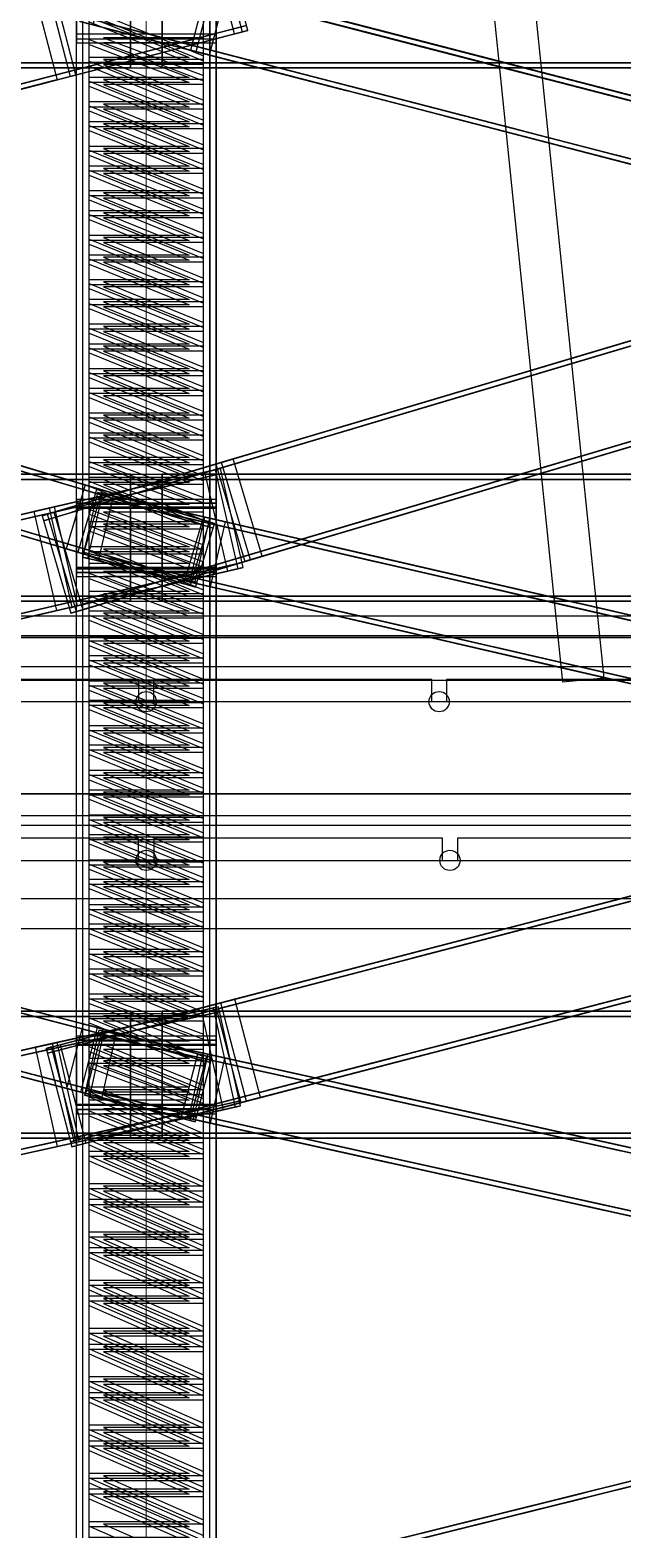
# Model space of a CAD drawing. Header units: millimetres. Extents: x -52000 to 48850, y -48850 to 51750.
# Drawn here: x -366 to 1499, y -16106 to -11384 of the extents above; entities that cross this region are included whole.
import ezdxf

# ---------------------------------------------------------------- set-up
doc = ezdxf.new("R2010")
doc.units = ezdxf.units.MM
for name, color, linetype, lineweight in [('D-BMK-AXIS', 7, 'Continuous', 13), ('D-STR-DECK', 7, 'Continuous', 25), ('D-STR-STRC', 7, 'Continuous', 25)]:
    doc.layers.add(name, color=color, linetype=linetype, lineweight=lineweight)

msp = doc.modelspace()

# ---------------------------------------------------------------- linework, layer by layer
at = {"layer": 'D-BMK-AXIS'}
msp.add_line((0, -48000), (0, 48000), dxfattribs=at)
at = {"layer": 'D-STR-DECK'}
for points in [[(-11480, -14000), (11480, -14000), (14000, -11480), (14000, 11480), (11480, 14000), (-11480, 14000), (-14000, 11480), (-14000, -11480)], [(-10904, -13297.5), (10904, -13297.5), (13297.5, -10904), (-13297.5, -10904)], [(-11307.8, -13790), (11307.8, -13790), (13790, -11307.8), (-13790, -11307.8)], [(-11014.6, -13432.5), (11014.6, -13432.5), (9278.9, -11315.7), (-9278.9, -11315.7)], [(200, -11315.7), (200, -13432.5), (-200, -13432.5), (-200, -11315.7)], [(1224.5, -11309), (1441.5, -13425.9), (1312.2, -13439.1), (1095.2, -11322.3)], [(-11014.6, -13432.5), (11014.6, -13432.5), (10849.4, -13231), (-10849.4, -13231)], [(-11070, -13500), (11070, -13500), (10904, -13297.5), (-10904, -13297.5)], [(-11070, -13500), (11070, -13500), (10904, -13297.5), (-10904, -13297.5)], [(-11014.6, -13432.5), (11014.6, -13432.5), (11014.6, -13292.5), (-11014.6, -13292.5)], [(-11070, -13500), (11070, -13500), (11070, -13390), (-11070, -13390)], [(-11070, -13500), (11070, -13500), (11070, -13390), (-11070, -13390)], [(-899.4, -13500), (-23.1, -13500), (-23.1, -13430), (-899.4, -13430)], [(23.1, -13500), (899.4, -13500), (899.4, -13430), (23.1, -13430)], [(945.6, -13500), (1821.9, -13500), (1821.9, -13430), (945.6, -13430)], [(-11480, -14000), (11480, -14000), (11307.8, -13790), (-11307.8, -13790)], [(-11480, -14000), (11480, -14000), (11480, -13860), (-11480, -13860)], [(-11480, -14000), (11480, -14000), (11480, -13890), (-11480, -13890)], [(-11480, -14000), (11480, -14000), (11480, -13890), (-11480, -13890)], [(-932.7, -14000), (-23.9, -14000), (-23.9, -13930), (-932.7, -13930)], [(23.9, -14000), (932.8, -14000), (932.8, -13930), (23.9, -13930)], [(980.6, -14000), (1889.4, -14000), (1889.4, -13930), (980.6, -13930)], [(-11617.8, -14120), (11617.8, -14120), (11617.8, -14216), (-11617.8, -14216)]]:
    msp.add_lwpolyline(points, close=True, dxfattribs=at)
for centre in [(0, -13500), (922.5, -13500), (0, -14000), (956.7, -14000)]:
    msp.add_circle(centre, 32, dxfattribs=at)
at = {"layer": 'D-STR-STRC'}
for points in [[(-361.3, -11231.7), (-281.1, -11541.5), (277.7, -11396.8), (197.5, -11087)], [(-328.3, -12914.6), (237.1, -12746.5), (5888.8, -11066), (5323.4, -11234.1)], [(-323.7, -12930), (241.6, -12761.8), (5893.4, -11081.3), (5328, -11249.5)], [(-319.5, -11220.9), (-239.3, -11530.6), (319.5, -11386), (239.3, -11076.2)], [(221.8, -11080.7), (302, -11390.5), (319.5, -11386), (239.3, -11076.2)], [(-50, -11103.4), (-50, -11503.4), (-50, -11503.4), (-50, -11103.4)], [(50, -11103.4), (50, -11503.4), (50, -11503.4), (50, -11103.4)], [(210.9, -12953.8), (-160.1, -12843.5), (-5811.9, -11163), (-5440.8, -11273.3)], [(215.4, -12938.4), (-155.6, -12828.1), (-5807.3, -11147.6), (-5436.3, -11257.9)], [(157, -11452.5), (209.7, -11249.2), (-157, -11154.3), (-209.7, -11357.6)], [(198.9, -11463.4), (251.5, -11260.1), (-115.2, -11165.1), (-167.8, -11368.4)], [(6697.6, -12945.2), (6330.9, -12850.3), (-161, -11169.8), (205.7, -11264.7)], [(6701.6, -12929.7), (6334.9, -12834.8), (-157, -11154.3), (209.7, -11249.2)], [(-319.5, -11220.9), (-239.3, -11530.6), (-221.8, -11526.1), (-302, -11216.3)], [(-200, -11412.6), (-200, -11194.2), (-220, -11194.2), (-220, -11412.6)], [(220, -12874.7), (-220, -12874.7), (-220, -11194.2), (220, -11194.2)], [(220, -11412.6), (220, -11194.2), (-220, -11194.2), (-220, -11412.6)], [(220, -11424.6), (220, -11206.1), (-220, -11206.1), (-220, -11424.6)], [(220, -12890.6), (-220, -12890.6), (-220, -11210.1), (220, -11210.1)], [(681.4, -11387.9), (212.6, -11266.5), (-45, -11199.8)], [(220, -11412.6), (220, -11194.2), (200, -11194.2), (200, -11412.6)], [(157, -11452.5), (209.7, -11249.2), (192.2, -11244.7), (139.6, -11448)], [(1201.9, -11522.6), (944.4, -11456), (445.2, -11326.7)], [(1205.9, -11507.1), (948.4, -11440.5), (449.2, -11311.2)], [(1222.4, -11527.9), (723.2, -11398.7), (465.7, -11332)], [(1226.4, -11512.4), (727.2, -11383.2), (469.7, -11316.5)], [(-6735.3, -13195.7), (-6176.5, -13051), (315.5, -11370.5), (-243.3, -11515.2)], [(155.6, -13139.7), (-215.4, -13029.4), (-5867.1, -11348.9), (-5496.1, -11459.2)], [(160.1, -13124.4), (-210.9, -13014.1), (-5862.6, -11333.6), (-5491.6, -11443.9)], [(-241.6, -13206), (323.7, -13037.9), (5975.4, -11357.4), (5410.1, -11525.5)], [(-237.1, -13221.3), (328.3, -13053.2), (5980, -11372.7), (5414.6, -11540.8)], [(6649, -13133), (6282.3, -13038.1), (-209.7, -11357.6), (157, -11452.5)], [(6653, -13117.5), (6286.3, -13022.6), (-205.7, -11342.1), (161, -11437.1)], [(135, -11471), (-180, -11471), (-180, -11342.9)], [(135, -11486.9), (-180, -11486.9), (-180, -11358.8)], [(180, -11465.7), (180, -11337.5), (-135, -11337.5)], [(180, -11481.5), (180, -11353.4), (-135, -11353.4)], [(616.3, -11554.9), (358.8, -11488.2), (-110.1, -11366.9)], [(636.8, -11560.2), (167.9, -11438.8), (-89.6, -11372.2)], [(-6731.3, -13211.1), (-6172.5, -13066.5), (319.5, -11386), (-239.3, -11530.6)], [(-719.1, -11638.3), (-250.2, -11516.9), (199.4, -11400.5)], [(-715, -11653.8), (-246.2, -11532.4), (203.5, -11416)], [(-698.6, -11633), (-248.9, -11516.6), (219.9, -11395.2)], [(-694.6, -11648.5), (-244.9, -11532.1), (223.9, -11410.7)], [(220, -13077.3), (-220, -13077.3), (-220, -11396.8), (220, -11396.8)], [(220, -13093.1), (-220, -13093.1), (-220, -11412.6), (220, -11412.6)], [(135, -11533.5), (-180, -11533.5), (-180, -11414)], [(180, -11528.2), (180, -11408.7), (-135, -11408.7)], [(180, -11544), (180, -11424.6), (-135, -11424.6)], [(612.3, -11570.4), (354.8, -11503.7), (-114.1, -11382.4)], [(632.8, -11575.7), (163.9, -11454.3), (-93.6, -11387.7)], [(135, -11549.4), (-180, -11549.4), (-180, -11429.9)], [(1742.9, -11662.7), (1485.4, -11596), (986.2, -11466.8)], [(1746.9, -11647.2), (1489.4, -11580.5), (990.2, -11451.3)], [(1763.4, -11668), (1264.2, -11538.8), (1006.7, -11472.1)], [(1767.4, -11652.5), (1268.2, -11523.3), (1010.7, -11456.6)], [(-11303.4, -11487.4), (-11303.4, -11487.4), (11303.4, -11487.4), (11303.4, -11487.4)], [(-1856.4, -11487.4), (-1856.4, -11487.4), (-50, -11487.4), (-50, -11487.4)], [(-1856.4, -11503.4), (-1856.4, -11503.4), (-50, -11503.4), (-50, -11503.4)], [(135, -11611.1), (-180, -11611.1), (-180, -11482.9)], [(135, -11626.9), (-180, -11626.9), (-180, -11498.8)], [(180, -11605.7), (180, -11477.6), (-135, -11477.6)], [(180, -11621.6), (180, -11493.5), (-135, -11493.5)], [(50, -11487.4), (50, -11487.4), (1856.4, -11487.4), (1856.4, -11487.4)], [(50, -11503.4), (50, -11503.4), (1856.4, -11503.4), (1856.4, -11503.4)], [(1153.3, -11710.4), (895.8, -11643.8), (396.6, -11514.5)], [(1157.3, -11694.9), (899.8, -11628.3), (400.6, -11499.1)], [(1173.8, -11715.7), (674.6, -11586.5), (417, -11519.8)], [(1177.8, -11700.2), (678.6, -11571), (421.1, -11504.4)], [(-1260.1, -11778.4), (-760.9, -11649.1), (-311.2, -11532.7)], [(-1256, -11793.8), (-756.9, -11664.6), (-307.2, -11548.2)], [(-1239.6, -11773.1), (-789.9, -11656.7), (-290.8, -11527.4)], [(-1235.6, -11788.5), (-785.9, -11672.1), (-286.8, -11542.9)], [(135, -11673.6), (-180, -11673.6), (-180, -11545.4)], [(135, -11689.5), (-180, -11689.5), (-180, -11561.3)], [(180, -11668.2), (180, -11540.1), (-135, -11540.1)], [(180, -11684.1), (180, -11556), (-135, -11556)], [(135, -11751.1), (-180, -11751.1), (-180, -11623)], [(135, -11767), (-180, -11767), (-180, -11638.9)], [(180, -11745.7), (180, -11617.6), (-135, -11617.6)], [(180, -11761.6), (180, -11633.5), (-135, -11633.5)], [(1694.3, -11850.5), (1436.8, -11783.8), (937.6, -11654.6)], [(1698.3, -11835), (1440.8, -11768.3), (941.6, -11639.1)], [(1714.8, -11855.8), (1215.6, -11726.6), (958, -11659.9)], [(1718.8, -11840.3), (1219.6, -11711.1), (962.1, -11644.4)], [(135, -11813.6), (-180, -11813.6), (-180, -11685.5)], [(135, -11829.5), (-180, -11829.5), (-180, -11701.4)], [(180, -11808.2), (180, -11680.1), (-135, -11680.1)], [(180, -11824.1), (180, -11696), (-135, -11696)], [(135, -11891.1), (-180, -11891.1), (-180, -11763)], [(135, -11907), (-180, -11907), (-180, -11778.9)], [(180, -11885.8), (180, -11757.7), (-135, -11757.7)], [(180, -11901.7), (180, -11773.5), (-135, -11773.5)], [(2235.3, -11990.5), (1977.7, -11923.8), (1478.6, -11794.6)], [(2239.3, -11975), (1981.8, -11908.4), (1482.6, -11779.1)], [(135, -11953.6), (-180, -11953.6), (-180, -11825.5)], [(135, -11969.5), (-180, -11969.5), (-180, -11841.4)], [(180, -11948.3), (180, -11820.2), (-135, -11820.2)], [(180, -11964.2), (180, -11836), (-135, -11836)], [(180, -12025.8), (180, -11897.7), (-135, -11897.7)], [(135, -12031.2), (-180, -12031.2), (-180, -11903.1)], [(135, -12047.1), (-180, -12047.1), (-180, -11918.9)], [(180, -12041.7), (180, -11913.6), (-135, -11913.6)], [(135, -12093.7), (-180, -12093.7), (-180, -11965.6)], [(135, -12109.6), (-180, -12109.6), (-180, -11981.5)], [(180, -12088.3), (180, -11960.2), (-135, -11960.2)], [(180, -12104.2), (180, -11976.1), (-135, -11976.1)], [(180, -12165.9), (180, -12037.7), (-135, -12037.7)], [(135, -12171.2), (-180, -12171.2), (-180, -12043.1)], [(135, -12187.1), (-180, -12187.1), (-180, -12059)], [(180, -12181.7), (180, -12053.6), (-135, -12053.6)], [(135, -12233.7), (-180, -12233.7), (-180, -12105.6)], [(135, -12249.6), (-180, -12249.6), (-180, -12121.5)], [(180, -12228.4), (180, -12100.2), (-135, -12100.2)], [(180, -12244.3), (180, -12116.1), (-135, -12116.1)], [(180, -12305.9), (180, -12177.8), (-135, -12177.8)], [(135, -12311.3), (-180, -12311.3), (-180, -12183.1)], [(135, -12327.2), (-180, -12327.2), (-180, -12199)], [(180, -12321.8), (180, -12193.7), (-135, -12193.7)], [(1147, -12476), (1580.7, -12347), (2035.7, -12211.7)], [(1151.5, -12491.3), (1585.3, -12362.3), (2040.2, -12227)], [(1170, -12469.1), (1624.9, -12333.8), (2058.7, -12204.9)], [(1174.5, -12484.5), (1629.5, -12349.2), (2063.2, -12220.2)], [(135, -12373.8), (-180, -12373.8), (-180, -12245.6)], [(135, -12389.7), (-180, -12389.7), (-180, -12261.5)], [(180, -12368.4), (180, -12240.3), (-135, -12240.3)], [(180, -12384.3), (180, -12256.2), (-135, -12256.2)], [(135, -12451.3), (-180, -12451.3), (-180, -12323.2)], [(180, -12445.9), (180, -12317.8), (-135, -12317.8)], [(135, -12467.2), (-180, -12467.2), (-180, -12339.1)], [(180, -12461.8), (180, -12333.7), (-135, -12333.7)], [(676, -12616), (1109.8, -12487), (1564.7, -12351.8)], [(680.5, -12631.3), (1114.3, -12502.4), (1569.2, -12367.1)], [(699, -12609.2), (1153.9, -12473.9), (1587.7, -12344.9)], [(703.5, -12624.5), (1158.5, -12489.2), (1592.3, -12360.2)], [(135, -12513.8), (-180, -12513.8), (-180, -12385.7)], [(135, -12529.7), (-180, -12529.7), (-180, -12401.6)], [(180, -12508.4), (180, -12380.3), (-135, -12380.3)], [(180, -12524.3), (180, -12396.2), (-135, -12396.2)], [(135, -12591.3), (-180, -12591.3), (-180, -12463.2)], [(180, -12586), (180, -12457.9), (-135, -12457.9)], [(135, -12607.2), (-180, -12607.2), (-180, -12479.1)], [(180, -12601.9), (180, -12473.7), (-135, -12473.7)], [(205, -12756), (638.8, -12627.1), (1093.7, -12491.8)], [(209.6, -12771.4), (643.3, -12642.4), (1098.3, -12507.1)], [(228, -12749.2), (683, -12613.9), (1116.7, -12485)], [(232.6, -12764.5), (687.5, -12629.3), (1121.3, -12500.3)], [(1233.6, -12767.4), (1667.4, -12638.4), (2122.3, -12503.1)], [(1256.6, -12760.5), (1711.5, -12625.2), (2145.3, -12496.3)], [(1261.2, -12775.8), (1716.1, -12640.6), (2149.9, -12511.6)], [(135, -12653.9), (-180, -12653.9), (-180, -12525.7)], [(135, -12669.7), (-180, -12669.7), (-180, -12541.6)], [(180, -12648.5), (180, -12520.4), (-135, -12520.4)], [(180, -12664.4), (180, -12536.3), (-135, -12536.3)], [(1238.2, -12782.7), (1671.9, -12653.7), (2126.9, -12518.4)], [(-345.4, -12788.4), (-606, -12710.9), (-1039.8, -12581.9)], [(-340.9, -12773), (-601.5, -12695.5), (-1035.2, -12566.6)], [(-322.4, -12795.2), (-756.2, -12666.2), (-1016.8, -12588.7)], [(-317.8, -12779.9), (-751.6, -12650.9), (-1012.2, -12573.4)], [(135, -12731.4), (-180, -12731.4), (-180, -12603.3)], [(180, -12726), (180, -12597.9), (-135, -12597.9)], [(-239, -12888.1), (167.8, -12767.1), (622.7, -12631.8)], [(-234.4, -12903.4), (172.4, -12782.4), (627.3, -12647.2)], [(-216, -12881.2), (238.9, -12746), (645.7, -12625)], [(-211.4, -12896.6), (243.5, -12761.3), (650.3, -12640.3)], [(135, -12747.3), (-180, -12747.3), (-180, -12619.2)], [(180, -12741.9), (180, -12613.8), (-135, -12613.8)], [(762.6, -12907.4), (1196.4, -12778.4), (1651.3, -12643.1)], [(785.6, -12900.6), (1240.6, -12765.3), (1674.3, -12636.3)], [(790.2, -12915.9), (1245.1, -12780.6), (1678.9, -12651.6)], [(135, -12793.9), (-180, -12793.9), (-180, -12665.8)], [(135, -12809.8), (-180, -12809.8), (-180, -12681.7)], [(180, -12788.5), (180, -12660.4), (-135, -12660.4)], [(180, -12804.4), (180, -12676.3), (-135, -12676.3)], [(767.2, -12922.7), (1201, -12793.8), (1655.9, -12658.5)], [(98.6, -12920.4), (-162, -12842.9), (-568.8, -12721.9)], [(103.1, -12905.1), (-157.5, -12827.6), (-564.3, -12706.6)], [(121.6, -12927.2), (-285.2, -12806.3), (-545.8, -12728.8)], [(126.2, -12911.9), (-280.6, -12790.9), (-541.2, -12713.4)], [(-328.3, -12914.6), (-237.1, -13221.3), (328.3, -13053.2), (237.1, -12746.5)], [(-291.1, -12903.6), (-199.9, -13210.3), (365.5, -13042.2), (274.3, -12735.4)], [(135, -12862.8), (-180, -12862.8), (-180, -12743.3)], [(180, -12857.4), (180, -12737.9), (-135, -12737.9)], [(219.4, -12751.8), (310.6, -13058.5), (328.3, -13053.2), (237.1, -12746.5)], [(-7643.4, -14581.6), (-7103.8, -14457.2), (233.9, -12765.8), (-305.8, -12890.2)], [(-7639.8, -14597.2), (-7100.2, -14472.8), (237.5, -12781.4), (-302.2, -12905.8)], [(-2136.5, -12783.9), (-2136.5, -12783.9), (-50, -12783.9), (-50, -12783.9)], [(-848.1, -13015.2), (-320.9, -12893.7), (113.4, -12793.6)], [(-832.1, -13011.5), (-397.9, -12911.4), (129.3, -12789.9)], [(-354.6, -12901.5), (-282.7, -13213.3), (256.9, -13088.9), (185, -12777.1)], [(-315.5, -14592.2), (234.8, -14448.8), (6726.8, -12757.4), (6176.4, -12900.8)], [(-311.5, -14607.7), (238.9, -14464.3), (6730.8, -12772.9), (6180.5, -12916.3)], [(-305.8, -12890.2), (-233.9, -13202), (305.8, -13077.6), (233.9, -12765.8)], [(135, -12878.7), (-180, -12878.7), (-180, -12759.2)], [(180, -12873.3), (180, -12753.8), (-135, -12753.8)], [(-50, -12783.9), (-50, -13183.9), (-50, -13183.9), (-50, -12783.9)], [(50, -12783.9), (50, -12783.9), (2136.5, -12783.9), (2136.5, -12783.9)], [(50, -12783.9), (50, -13183.9), (50, -13183.9), (50, -12783.9)], [(217, -12769.7), (288.9, -13081.5), (305.8, -13077.6), (233.9, -12765.8)], [(291.6, -13047.4), (725.4, -12918.5), (1180.4, -12783.2)], [(314.7, -13040.6), (769.6, -12905.3), (1203.4, -12776.3)], [(319.2, -13055.9), (774.2, -12920.7), (1207.9, -12791.7)], [(-12983.9, -12799.9), (-12983.9, -12799.9), (12983.9, -12799.9), (12983.9, -12799.9)], [(207.1, -14620.8), (-154.1, -14526.7), (-6646.1, -12835.3), (-6284.9, -12929.4)], [(-2136.5, -12799.9), (-2136.5, -12799.9), (-50, -12799.9), (-50, -12799.9)], [(-844.5, -13030.8), (-317.3, -12909.3), (117, -12809.2)], [(-828.5, -13027.1), (-394.3, -12927), (132.9, -12805.5)], [(118.4, -13128.7), (178.2, -12927.4), (-192.8, -12817.1), (-252.6, -13018.3)], [(-197.8, -13034.7), (-137.9, -12833.4), (-155.6, -12828.1), (-215.4, -13029.4)], [(155.6, -13139.7), (215.4, -12938.4), (-155.6, -12828.1), (-215.4, -13029.4)], [(-183.8, -13049.3), (-136.6, -12844.7), (-153.5, -12840.8), (-200.7, -13045.4)], [(153.5, -13127.1), (200.7, -12922.4), (-153.5, -12840.8), (-200.7, -13045.4)], [(135, -12933.9), (-180, -12933.9), (-180, -12805.8)], [(135, -12949.8), (-180, -12949.8), (-180, -12821.7)], [(7538.3, -14613.8), (7184.2, -14532.2), (-153.5, -12840.8), (200.7, -12922.4)], [(180, -12928.6), (180, -12800.4), (-135, -12800.4)], [(180, -12944.5), (180, -12816.3), (-135, -12816.3)], [(50, -12799.9), (50, -12799.9), (2136.5, -12799.9), (2136.5, -12799.9)], [(296.2, -13062.8), (730, -12933.8), (1184.9, -12798.5)], [(203, -14636.3), (-158.1, -14542.2), (-6650.1, -12850.7), (-6288.9, -12944.9)], [(-305.8, -12890.2), (-233.9, -13202), (-217, -13198.1), (-288.9, -12886.3)], [(220, -13081.2), (220, -12862.8), (-220, -12862.8), (-220, -13081.2)], [(-200, -13093.1), (-200, -12874.7), (-220, -12874.7), (-220, -13093.1)], [(220, -13093.1), (220, -12874.7), (-220, -12874.7), (-220, -13093.1)], [(-200, -13093), (-200, -12874.8), (-220, -12874.8), (-220, -13093)], [(220, -14566.3), (-220, -14566.3), (-220, -12874.8), (220, -12874.8)], [(220, -13093), (220, -12874.8), (-220, -12874.8), (-220, -13093)], [(220, -13105.9), (220, -12887.7), (-220, -12887.7), (-220, -13105.9)], [(220, -14582.1), (-220, -14582.1), (-220, -12890.7), (220, -12890.7)], [(7534.7, -14629.4), (7180.6, -14547.8), (-157.1, -12856.4), (197.1, -12938)], [(202.3, -13138.3), (249.5, -12933.7), (-104.6, -12852), (-151.8, -13056.7)], [(180, -13006.4), (180, -12887.7), (-135, -12887.7)], [(723.4, -13059.4), (474.7, -13002), (-52.5, -12880.5)], [(727, -13043.8), (478.3, -12986.4), (-48.9, -12864.9)], [(739.4, -13063), (212.2, -12941.5), (-36.6, -12884.2)], [(743, -13047.4), (215.8, -12925.9), (-33, -12868.6)], [(220, -13093.1), (220, -12874.7), (200, -12874.7), (200, -13093.1)], [(220, -13093), (220, -12874.8), (200, -12874.8), (200, -13093)], [(43.3, -13106.3), (-217.3, -13028.9), (-624.1, -12907.9)], [(47.9, -13091), (-212.7, -13013.5), (-619.5, -12892.6)], [(66.3, -13113.2), (-340.5, -12992.2), (-601.1, -12914.7)], [(70.9, -13097.8), (-335.9, -12976.9), (-596.5, -12899.4)], [(-328.3, -12914.6), (-237.1, -13221.3), (-219.4, -13216.1), (-310.6, -12909.4)], [(135, -13012.2), (-180, -13012.2), (-180, -12893.6)], [(135, -13028.1), (-180, -13028.1), (-180, -12909.4)], [(-152.4, -13179.5), (254.4, -13058.5), (709.4, -12923.2)], [(180, -13022.3), (180, -12903.6), (-135, -12903.6)], [(-129.3, -13172.6), (325.6, -13037.3), (732.4, -12916.4)], [(-124.8, -13188), (330.2, -13052.7), (736.9, -12931.7)], [(153.5, -13127.1), (200.7, -12922.4), (183.8, -12918.5), (136.6, -13123.2)], [(155.6, -13139.7), (215.4, -12938.4), (197.8, -12933.2), (137.9, -13134.5)], [(135, -13065.3), (-180, -13065.3), (-180, -12945.9)], [(135, -13081.2), (-180, -13081.2), (-180, -12961.7)], [(-147.8, -13194.8), (259, -13073.8), (713.9, -12938.6)], [(180, -13060), (180, -12940.5), (-135, -12940.5)], [(180, -13075.9), (180, -12956.4), (-135, -12956.4)], [(158.1, -14808.5), (-203, -14714.4), (-6695, -13023), (-6333.8, -13117.1)], [(7494.8, -14802.9), (7140.6, -14721.3), (-197.1, -13029.8), (157.1, -13111.5)], [(135, -13153.2), (-180, -13153.2), (-180, -13025.2)], [(180, -13147.4), (180, -13019.3), (-135, -13019.3)], [(1334.9, -13200.3), (1086.2, -13143), (523.5, -13013.3)], [(1338.5, -13184.7), (1089.8, -13127.4), (527.1, -12997.7)], [(1350.9, -13204), (788.2, -13074.3), (539.5, -13017)], [(1354.5, -13188.4), (791.8, -13058.7), (543.1, -13001.4)], [(-7575.2, -14877.9), (-7035.5, -14753.5), (302.2, -13062), (-237.5, -13186.4)], [(-7571.6, -14893.5), (-7031.9, -14769.1), (305.8, -13077.6), (-233.9, -13202)], [(154.1, -14824), (-207.1, -14729.9), (-6699, -13038.5), (-6337.8, -13132.6)], [(-238.9, -14886.4), (311.5, -14743), (6803.4, -13051.6), (6253.1, -13195)], [(-234.8, -14901.9), (315.5, -14758.5), (6807.5, -13067.1), (6257.1, -13210.5)], [(220, -14768.6), (-220, -14768.6), (-220, -13077.1), (220, -13077.1)], [(7491.2, -14818.5), (7137, -14736.8), (-200.7, -13045.4), (153.5, -13127.1)], [(135, -13169.1), (-180, -13169.1), (-180, -13041)], [(180, -13163.3), (180, -13035.2), (-135, -13035.2)], [(679.9, -13248.4), (431.1, -13191.1), (-96.1, -13069.5)], [(683.5, -13232.8), (434.7, -13175.5), (-92.5, -13053.9)], [(695.8, -13252.1), (168.6, -13130.5), (-80.1, -13073.2)], [(699.4, -13236.5), (172.2, -13115), (-76.6, -13057.6)], [(-779.8, -13311.5), (-252.6, -13189.9), (181.7, -13089.8)], [(-776.2, -13327), (-249, -13205.5), (185.3, -13105.4)], [(-763.8, -13307.8), (-329.6, -13207.7), (197.6, -13086.1)], [(-760.3, -13323.4), (-326, -13223.3), (201.2, -13101.7)], [(220, -14784.4), (-220, -14784.4), (-220, -13093), (220, -13093)], [(135, -13214.5), (-180, -13214.5), (-180, -13095.8)], [(135, -13230.4), (-180, -13230.4), (-180, -13111.7)], [(180, -13208.7), (180, -13090), (-135, -13090)], [(180, -13224.6), (180, -13105.9), (-135, -13105.9)], [(-12983.9, -13167.9), (-12983.9, -13167.9), (12983.9, -13167.9), (12983.9, -13167.9)], [(-2136.5, -13167.9), (-2136.5, -13167.9), (-50, -13167.9), (-50, -13167.9)], [(135, -13294.2), (-180, -13294.2), (-180, -13166.1)], [(180, -13288.3), (180, -13160.3), (-135, -13160.3)], [(50, -13167.9), (50, -13167.9), (2136.5, -13167.9), (2136.5, -13167.9)], [(1946.4, -13341.3), (1697.6, -13283.9), (1135, -13154.2)], [(1950, -13325.7), (1701.2, -13268.3), (1138.6, -13138.6)], [(1962.3, -13344.9), (1399.7, -13215.2), (1151, -13157.9)], [(1965.9, -13329.3), (1403.3, -13199.7), (1154.6, -13142.3)], [(-2136.5, -13183.9), (-2136.5, -13183.9), (-50, -13183.9), (-50, -13183.9)], [(135, -13310), (-180, -13310), (-180, -13182)], [(180, -13304.2), (180, -13176.2), (-135, -13176.2)], [(50, -13183.9), (50, -13183.9), (2136.5, -13183.9), (2136.5, -13183.9)], [(1291.3, -13389.3), (1042.6, -13332), (480, -13202.3)], [(1294.9, -13373.8), (1046.2, -13316.4), (483.5, -13186.7)], [(1307.3, -13393), (744.7, -13263.3), (495.9, -13206)], [(1310.9, -13377.4), (748.3, -13247.7), (499.5, -13190.4)], [(135, -13355.5), (-180, -13355.5), (-180, -13227.4)], [(135, -13371.4), (-180, -13371.4), (-180, -13243.3)], [(180, -13349.7), (180, -13221.6), (-135, -13221.6)], [(180, -13365.6), (180, -13237.5), (-135, -13237.5)], [(135, -13435.1), (-180, -13435.1), (-180, -13307.1)], [(180, -13429.3), (180, -13301.2), (-135, -13301.2)], [(135, -13451), (-180, -13451), (-180, -13322.9)], [(180, -13445.2), (180, -13317.1), (-135, -13317.1)], [(180, -13490.6), (180, -13362.6), (-135, -13362.6)], [(1902.8, -13530.3), (1654.1, -13473), (1091.4, -13343.3)], [(1906.4, -13514.7), (1657.7, -13457.4), (1095, -13327.7)], [(1918.8, -13534), (1356.1, -13404.3), (1107.4, -13346.9)], [(1922.4, -13518.4), (1359.7, -13388.7), (1111, -13331.4)], [(135, -13496.4), (-180, -13496.4), (-180, -13368.4)], [(135, -13512.3), (-180, -13512.3), (-180, -13384.3)], [(180, -13506.5), (180, -13378.5), (-135, -13378.5)], [(135, -13576.1), (-180, -13576.1), (-180, -13448)], [(180, -13570.3), (180, -13442.2), (-135, -13442.2)], [(135, -13591.9), (-180, -13591.9), (-180, -13463.9)], [(180, -13586.1), (180, -13458.1), (-135, -13458.1)], [(180, -13631.6), (180, -13503.5), (-135, -13503.5)], [(135, -13637.4), (-180, -13637.4), (-180, -13509.3)], [(135, -13653.3), (-180, -13653.3), (-180, -13525.2)], [(180, -13647.5), (180, -13519.4), (-135, -13519.4)], [(135, -13717), (-180, -13717), (-180, -13589)], [(180, -13711.2), (180, -13583.2), (-135, -13583.2)], [(180, -13727.1), (180, -13599), (-135, -13599)], [(135, -13732.9), (-180, -13732.9), (-180, -13604.8)], [(180, -13772.5), (180, -13644.5), (-135, -13644.5)], [(135, -13778.4), (-180, -13778.4), (-180, -13650.3)], [(135, -13794.2), (-180, -13794.2), (-180, -13666.2)], [(180, -13788.4), (180, -13660.4), (-135, -13660.4)], [(135, -13858), (-180, -13858), (-180, -13729.9)], [(180, -13852.2), (180, -13724.1), (-135, -13724.1)], [(180, -13868), (180, -13740), (-135, -13740)], [(135, -13873.8), (-180, -13873.8), (-180, -13745.8)], [(180, -13913.5), (180, -13785.4), (-135, -13785.4)], [(135, -13919.3), (-180, -13919.3), (-180, -13791.3)], [(135, -13935.2), (-180, -13935.2), (-180, -13807.1)], [(180, -13929.4), (180, -13801.3), (-135, -13801.3)], [(135, -13998.9), (-180, -13998.9), (-180, -13870.9)], [(180, -13993.1), (180, -13865.1), (-135, -13865.1)], [(180, -14009), (180, -13880.9), (-135, -13880.9)], [(135, -14014.8), (-180, -14014.8), (-180, -13886.7)], [(180, -14054.4), (180, -13926.4), (-135, -13926.4)], [(1374, -14152), (1870.7, -14022.6), (2313.5, -13907.2)], [(1378.1, -14167.5), (1874.7, -14038.1), (2317.6, -13922.7)], [(1392.8, -14147.1), (1835.6, -14031.7), (2332.3, -13902.4)], [(1396.8, -14162.6), (1839.7, -14047.2), (2336.3, -13917.8)], [(135, -14060.3), (-180, -14060.3), (-180, -13932.2)], [(135, -14076.1), (-180, -14076.1), (-180, -13948.1)], [(180, -14070.3), (180, -13942.3), (-135, -13942.3)], [(135, -14139.9), (-180, -14139.9), (-180, -14011.8)], [(180, -14134.1), (180, -14006), (-135, -14006)], [(180, -14149.9), (180, -14021.9), (-135, -14021.9)], [(135, -14155.7), (-180, -14155.7), (-180, -14027.7)], [(180, -14195.4), (180, -14067.4), (-135, -14067.4)], [(833, -14293), (1329.7, -14163.6), (1772.5, -14048.2)], [(837.1, -14308.4), (1333.7, -14179.1), (1776.6, -14063.7)], [(851.8, -14288.1), (1294.6, -14172.7), (1791.3, -14043.3)], [(855.8, -14303.6), (1298.7, -14188.2), (1795.3, -14058.8)], [(135, -14201.2), (-180, -14201.2), (-180, -14073.2)], [(135, -14217.1), (-180, -14217.1), (-180, -14089)], [(180, -14211.3), (180, -14083.2), (-135, -14083.2)], [(135, -14280.8), (-180, -14280.8), (-180, -14152.8)], [(180, -14275), (180, -14147), (-135, -14147)], [(180, -14290.9), (180, -14162.8), (-135, -14162.8)], [(135, -14296.7), (-180, -14296.7), (-180, -14168.6)], [(180, -14336.4), (180, -14208.3), (-135, -14208.3)], [(292, -14433.9), (788.7, -14304.5), (1231.5, -14189.1)], [(296.1, -14449.4), (792.7, -14320), (1235.6, -14204.6)], [(310.8, -14429), (753.6, -14313.7), (1250.3, -14184.3)], [(314.8, -14444.5), (757.7, -14329.1), (1254.3, -14199.7)], [(1450.7, -14446.2), (1947.3, -14316.8), (2390.2, -14201.4)], [(1469.4, -14441.3), (1912.3, -14325.9), (2408.9, -14196.5)], [(1473.4, -14456.8), (1916.3, -14341.4), (2412.9, -14212)], [(135, -14342.2), (-180, -14342.2), (-180, -14214.1)], [(135, -14358), (-180, -14358), (-180, -14230)], [(180, -14352.2), (180, -14224.2), (-135, -14224.2)], [(1454.7, -14461.7), (1951.3, -14332.3), (2394.2, -14216.9)], [(135, -14421.8), (-180, -14421.8), (-180, -14293.7)], [(180, -14416), (180, -14287.9), (-135, -14287.9)], [(180, -14431.8), (180, -14303.8), (-135, -14303.8)], [(-216.8, -14566.5), (247.7, -14445.5), (690.5, -14330.1)], [(-212.7, -14582), (251.7, -14461), (694.6, -14345.6)], [(-198, -14561.6), (244.8, -14446.2), (709.3, -14325.2)], [(-194, -14577.1), (248.9, -14461.7), (713.3, -14340.7)], [(135, -14437.6), (-180, -14437.6), (-180, -14309.6)], [(180, -14477.3), (180, -14349.3), (-135, -14349.3)], [(909.7, -14587.1), (1406.3, -14457.8), (1849.2, -14342.4)], [(928.4, -14582.3), (1371.3, -14466.9), (1867.9, -14337.5)], [(932.5, -14597.7), (1375.3, -14482.4), (1871.9, -14353)], [(135, -14483.1), (-180, -14483.1), (-180, -14355.1)], [(135, -14499), (-180, -14499), (-180, -14370.9)], [(180, -14493.2), (180, -14365.1), (-135, -14365.1)], [(913.7, -14602.6), (1410.3, -14473.2), (1853.2, -14357.9)], [(85.6, -14605.7), (-168.1, -14539.6), (-632.6, -14418.6)], [(89.6, -14590.2), (-164.1, -14524.1), (-628.5, -14403.1)], [(104.3, -14610.5), (-360.2, -14489.5), (-613.8, -14423.4)], [(108.3, -14595.1), (-356.1, -14474.1), (-609.8, -14408)], [(-315.5, -14592.2), (-234.8, -14901.9), (315.5, -14758.5), (234.8, -14448.8)], [(-271.1, -14580.7), (-190.5, -14890.3), (359.9, -14746.9), (279.2, -14437.3)], [(135, -14553.4), (-180, -14553.4), (-180, -14434.7)], [(180, -14547.6), (180, -14428.9), (-135, -14428.9)], [(180, -14563.4), (180, -14444.7), (-135, -14444.7)], [(217.6, -14453.3), (298.3, -14763), (315.5, -14758.5), (234.8, -14448.8)], [(-14675.3, -14491.3), (-14675.3, -14491.3), (14675.3, -14491.3), (14675.3, -14491.3)], [(-8546.5, -16401.7), (-8022.6, -16285.8), (227.4, -14461.2), (-296.5, -14577.1)], [(-8543.1, -16417.3), (-8019.1, -16301.5), (230.9, -14476.8), (-293.1, -14592.7)], [(-2418.4, -14475.3), (-2418.4, -14475.3), (-50, -14475.3), (-50, -14475.3)], [(-2418.4, -14491.3), (-2418.4, -14491.3), (-50, -14491.3), (-50, -14491.3)], [(-912.7, -14713.3), (-317, -14581.6), (104.6, -14488.3)], [(-899.8, -14710.5), (-478.2, -14617.2), (117.5, -14485.5)], [(-349.7, -14588.8), (-280.6, -14901.3), (243.3, -14785.4), (174.2, -14473)], [(-307.1, -16411.5), (229.8, -16278), (7567.5, -14453.3), (7030.6, -14586.8)], [(-303.2, -16427), (233.7, -16293.5), (7571.4, -14468.9), (7034.5, -14602.4)], [(-296.5, -14577.1), (-227.4, -14889.5), (296.5, -14773.6), (227.4, -14461.2)], [(135, -14569.2), (-180, -14569.2), (-180, -14450.5)], [(135, -14624.1), (-180, -14624.1), (-180, -14496)], [(180, -14618.3), (180, -14490.2), (-135, -14490.2)], [(-50, -14475.3), (-50, -14875.3), (-50, -14875.3), (-50, -14475.3)], [(50, -14475.3), (50, -14475.3), (2418.4, -14475.3), (2418.4, -14475.3)], [(50, -14475.3), (50, -14875.3), (50, -14875.3), (50, -14475.3)], [(50, -14491.3), (50, -14491.3), (2418.4, -14491.3), (2418.4, -14491.3)], [(211.1, -14464.8), (280.2, -14777.3), (296.5, -14773.6), (227.4, -14461.2)], [(368.7, -14728.1), (865.3, -14598.7), (1308.2, -14483.3)], [(387.4, -14723.2), (830.3, -14607.8), (1326.9, -14478.4)], [(391.5, -14738.7), (834.3, -14623.3), (1330.9, -14493.9)], [(-909.2, -14729), (-313.5, -14597.2), (108.1, -14504)], [(-896.4, -14726.1), (-474.7, -14632.9), (121, -14501.1)], [(109.7, -14812.4), (162.7, -14609.2), (-198.5, -14515.1), (-251.4, -14718.3)], [(-189.9, -14734.4), (-136.9, -14531.2), (-154.1, -14526.7), (-207.1, -14729.9)], [(154.1, -14824), (207.1, -14620.8), (-154.1, -14526.7), (-207.1, -14729.9)], [(-178.2, -14743.5), (-132.9, -14538.4), (-149.2, -14534.8), (-194.6, -14739.8)], [(149.2, -14815.9), (194.6, -14610.9), (-149.2, -14534.8), (-194.6, -14739.8)], [(135, -14639.9), (-180, -14639.9), (-180, -14511.9)], [(8444.6, -16435.5), (8100.8, -16359.5), (-149.2, -14534.8), (194.6, -14610.9)], [(180, -14634.1), (180, -14506.1), (-135, -14506.1)], [(372.7, -14743.6), (869.3, -14614.2), (1312.2, -14498.8)], [(-315.5, -14592.2), (-234.8, -14901.9), (-217.6, -14897.4), (-298.3, -14587.7)], [(-296.5, -14577.1), (-227.4, -14889.5), (-211.1, -14885.9), (-280.2, -14573.4)], [(220, -14771.5), (220, -14553.4), (-220, -14553.4), (-220, -14771.5)], [(-200, -14784.4), (-200, -14566.3), (-220, -14566.3), (-220, -14784.4)], [(220, -14784.4), (220, -14566.3), (-220, -14566.3), (-220, -14784.4)], [(-200, -14784.3), (-200, -14566.4), (-220, -14566.4), (-220, -14784.3)], [(220, -16391.1), (-220, -16391.1), (-220, -14566.4), (220, -14566.4)], [(220, -14784.3), (220, -14566.4), (-220, -14566.4), (-220, -14784.3)], [(220, -14798.2), (220, -14580.3), (-220, -14580.3), (-220, -14798.2)], [(220, -16406.9), (-220, -16406.9), (-220, -14582.3), (220, -14582.3)], [(135, -14714.6), (-180, -14714.6), (-180, -14586.6)], [(8441.1, -16451.1), (8097.3, -16375.1), (-152.7, -14550.4), (191.1, -14626.5)], [(202.5, -14827.7), (247.8, -14622.6), (-96, -14546.6), (-141.4, -14751.6)], [(180, -14708.4), (180, -14580.3), (-135, -14580.3)], [(794.4, -14759.9), (552.9, -14706.5), (-42.8, -14574.7)], [(797.9, -14744.3), (556.4, -14690.9), (-39.3, -14559.1)], [(807.3, -14762.8), (211.6, -14631), (-29.9, -14577.6)], [(810.8, -14747.1), (215.1, -14615.4), (-26.4, -14562)], [(220, -14784.4), (220, -14566.3), (200, -14566.3), (200, -14784.4)], [(220, -14784.3), (220, -14566.4), (200, -14566.4), (200, -14784.3)], [(36.6, -14793.4), (-217, -14727.3), (-681.5, -14606.3)], [(40.7, -14777.9), (-213, -14711.8), (-677.5, -14590.8)], [(55.4, -14798.3), (-409.1, -14677.3), (-662.8, -14611.2)], [(59.4, -14782.8), (-405, -14661.8), (-658.7, -14595.7)], [(135, -14730.5), (-180, -14730.5), (-180, -14602.4)], [(135, -14755.7), (-180, -14755.7), (-180, -14637)], [(-140.1, -14860.7), (324.3, -14739.7), (767.2, -14624.3)], [(180, -14724.2), (180, -14596.2), (-135, -14596.2)], [(180, -14749.9), (180, -14631.2), (-135, -14631.2)], [(-121.4, -14855.8), (321.5, -14740.4), (785.9, -14619.4)], [(-117.4, -14871.3), (325.5, -14755.9), (789.9, -14634.9)], [(149.2, -14815.9), (194.6, -14610.9), (178.2, -14607.2), (132.9, -14812.3)], [(154.1, -14824), (207.1, -14620.8), (189.9, -14616.3), (136.9, -14819.5)], [(135, -14771.5), (-180, -14771.5), (-180, -14652.8)], [(-136.1, -14876.1), (328.3, -14755.1), (771.2, -14639.8)], [(180, -14765.7), (180, -14647), (-135, -14647)], [(8402.7, -16624.9), (8058.9, -16548.9), (-191.1, -14724.2), (152.7, -14800.3)], [(135, -14866.7), (-180, -14866.7), (-180, -14728.5)], [(180, -14860.4), (180, -14722.3), (-135, -14722.3)], [(1481.9, -14912), (1240.4, -14858.5), (606.1, -14718.3)], [(1485.4, -14896.3), (1243.9, -14842.9), (609.6, -14702.6)], [(1494.8, -14914.8), (860.5, -14774.5), (619, -14721.1)], [(1498.3, -14899.2), (864, -14758.9), (622.5, -14705.5)], [(-8480.9, -16698.5), (-7956.9, -16582.7), (293.1, -14758), (-230.9, -14873.9)], [(-8477.4, -16714.2), (-7953.5, -16598.3), (296.5, -14773.6), (-227.4, -14889.5)], [(220, -16593.1), (-220, -16593.1), (-220, -14768.4), (220, -14768.4)], [(8399.2, -16640.5), (8055.4, -16564.5), (-194.6, -14739.8), (149.2, -14815.9)], [(135, -14882.5), (-180, -14882.5), (-180, -14744.4)], [(180, -14876.3), (180, -14738.1), (-135, -14738.1)], [(752.5, -14949.3), (511, -14895.9), (-84.7, -14764.2)], [(756, -14933.7), (514.5, -14880.3), (-81.2, -14748.5)], [(765.4, -14952.2), (169.7, -14820.4), (-71.8, -14767)], [(768.9, -14936.6), (173.2, -14804.8), (-68.3, -14751.4)], [(-847.1, -15010.2), (-251.3, -14878.4), (170.3, -14785.2)], [(-843.6, -15025.8), (-247.9, -14894), (173.7, -14800.8)], [(-834.2, -15007.3), (-412.5, -14914.1), (183.2, -14782.3)], [(-830.7, -15022.9), (-409.1, -14929.7), (186.6, -14797.9)], [(220, -16608.9), (-220, -16608.9), (-220, -14784.3), (220, -14784.3)], [(135, -14916.7), (-180, -14916.7), (-180, -14788.6)], [(135, -14932.5), (-180, -14932.5), (-180, -14804.4)], [(180, -14910.4), (180, -14782.3), (-135, -14782.3)], [(180, -14926.3), (180, -14798.2), (-135, -14798.2)], [(-14675.3, -14859.3), (-14675.3, -14859.3), (14675.3, -14859.3), (14675.3, -14859.3)], [(-2418.4, -14859.3), (-2418.4, -14859.3), (-50, -14859.3), (-50, -14859.3)], [(50, -14859.3), (50, -14859.3), (2418.4, -14859.3), (2418.4, -14859.3)], [(2169.4, -15064), (1927.9, -15010.6), (1293.6, -14870.3)], [(2172.9, -15048.4), (1931.4, -14995), (1297.1, -14854.7)], [(2182.3, -15066.9), (1548, -14926.6), (1306.5, -14873.2)], [(2185.8, -15051.2), (1551.5, -14911), (1310, -14857.5)], [(-2418.4, -14875.3), (-2418.4, -14875.3), (-50, -14875.3), (-50, -14875.3)], [(135, -15018.8), (-180, -15018.8), (-180, -14880.6)], [(135, -15034.6), (-180, -15034.6), (-180, -14896.4)], [(180, -15012.5), (180, -14874.3), (-135, -14874.3)], [(180, -15028.3), (180, -14890.2), (-135, -14890.2)], [(50, -14875.3), (50, -14875.3), (2418.4, -14875.3), (2418.4, -14875.3)], [(1440, -15101.4), (1198.5, -15048), (564.2, -14907.7)], [(1443.5, -15085.8), (1202, -15032.3), (567.7, -14892.1)], [(1452.9, -15104.2), (818.6, -14963.9), (577.1, -14910.5)], [(1456.4, -15088.6), (822.1, -14948.3), (580.6, -14894.9)], [(135, -15068.7), (-180, -15068.7), (-180, -14930.6)], [(135, -15084.6), (-180, -15084.6), (-180, -14946.4)], [(180, -15062.5), (180, -14924.3), (-135, -14924.3)], [(180, -15078.3), (180, -14940.2), (-135, -14940.2)], [(135, -15170.8), (-180, -15170.8), (-180, -15032.7)], [(135, -15186.7), (-180, -15186.7), (-180, -15048.5)], [(180, -15164.6), (180, -15026.4), (-135, -15026.4)], [(180, -15180.4), (180, -15042.2), (-135, -15042.2)], [(2127.5, -15253.4), (1886, -15200), (1251.7, -15059.7)], [(2131, -15237.8), (1889.5, -15184.4), (1255.2, -15044.1)], [(2140.4, -15256.3), (1506.1, -15116), (1264.6, -15062.6)], [(2143.9, -15240.7), (1509.6, -15100.4), (1268.1, -15047)], [(135, -15220.8), (-180, -15220.8), (-180, -15082.6)], [(135, -15236.6), (-180, -15236.6), (-180, -15098.5)], [(180, -15214.5), (180, -15076.4), (-135, -15076.4)], [(180, -15230.4), (180, -15092.2), (-135, -15092.2)], [(135, -15322.9), (-180, -15322.9), (-180, -15184.7)], [(135, -15338.7), (-180, -15338.7), (-180, -15200.6)], [(180, -15316.6), (180, -15178.5), (-135, -15178.5)], [(180, -15332.5), (180, -15194.3), (-135, -15194.3)], [(135, -15372.8), (-180, -15372.8), (-180, -15234.7)], [(135, -15388.7), (-180, -15388.7), (-180, -15250.5)], [(180, -15366.6), (180, -15228.4), (-135, -15228.4)], [(180, -15382.4), (180, -15244.3), (-135, -15244.3)], [(135, -15474.9), (-180, -15474.9), (-180, -15336.8)], [(180, -15468.7), (180, -15330.5), (-135, -15330.5)], [(135, -15490.8), (-180, -15490.8), (-180, -15352.6)], [(135, -15524.9), (-180, -15524.9), (-180, -15386.7)], [(180, -15484.5), (180, -15346.4), (-135, -15346.4)], [(180, -15518.6), (180, -15380.5), (-135, -15380.5)], [(135, -15540.7), (-180, -15540.7), (-180, -15402.6)], [(180, -15534.5), (180, -15396.3), (-135, -15396.3)], [(180, -15620.7), (180, -15482.6), (-135, -15482.6)], [(135, -15627), (-180, -15627), (-180, -15488.8)], [(135, -15642.8), (-180, -15642.8), (-180, -15504.7)], [(180, -15636.6), (180, -15498.4), (-135, -15498.4)], [(180, -15670.7), (180, -15532.5), (-135, -15532.5)], [(135, -15676.9), (-180, -15676.9), (-180, -15538.8)], [(135, -15692.8), (-180, -15692.8), (-180, -15554.6)], [(180, -15686.5), (180, -15548.4), (-135, -15548.4)], [(135, -15779), (-180, -15779), (-180, -15640.9)], [(135, -15794.9), (-180, -15794.9), (-180, -15656.7)], [(180, -15772.8), (180, -15634.6), (-135, -15634.6)], [(180, -15788.6), (180, -15650.5), (-135, -15650.5)], [(135, -15829), (-180, -15829), (-180, -15690.8)], [(135, -15844.8), (-180, -15844.8), (-180, -15706.7)], [(180, -15822.7), (180, -15684.6), (-135, -15684.6)], [(180, -15838.6), (180, -15700.4), (-135, -15700.4)], [(135, -15931.1), (-180, -15931.1), (-180, -15792.9)], [(135, -15946.9), (-180, -15946.9), (-180, -15808.8)], [(180, -15924.8), (180, -15786.7), (-135, -15786.7)], [(180, -15940.7), (180, -15802.5), (-135, -15802.5)], [(135, -15981), (-180, -15981), (-180, -15842.9)], [(135, -15996.9), (-180, -15996.9), (-180, -15858.7)], [(180, -15974.8), (180, -15836.6), (-135, -15836.6)], [(180, -15990.6), (180, -15852.5), (-135, -15852.5)], [(984.8, -16090.2), (1547.5, -15950.3), (1979.5, -15842.9)], [(988.7, -16105.8), (1551.4, -15965.8), (1983.4, -15858.4)], [(1000.6, -16086.3), (1432.6, -15978.9), (1995.3, -15839)], [(1004.5, -16101.8), (1436.5, -15994.4), (1999.2, -15854.5)], [(135, -16083.1), (-180, -16083.1), (-180, -15945)], [(180, -16076.9), (180, -15938.7), (-135, -15938.7)], [(180, -16092.7), (180, -15954.6), (-135, -15954.6)], [(135, -16099), (-180, -16099), (-180, -15960.8)], [(135, -16133.1), (-180, -16133.1), (-180, -15994.9)], [(180, -16126.8), (180, -15988.7), (-135, -15988.7)], [(180, -16142.7), (180, -16004.5), (-135, -16004.5)], [(373.4, -16242.3), (936, -16102.4), (1368.1, -15994.9)], [(389.1, -16238.4), (821.2, -16130.9), (1383.8, -15991)], [(393, -16253.9), (825, -16146.5), (1387.7, -16006.5)], [(135, -16148.9), (-180, -16148.9), (-180, -16010.8)], [(377.2, -16257.8), (939.9, -16117.9), (1371.9, -16010.5)], [(135, -16235.2), (-180, -16235.2), (-180, -16097)], [(180, -16228.9), (180, -16090.8), (-135, -16090.8)]]:
    msp.add_lwpolyline(points, close=True, dxfattribs=at)
for points in [[(219.4, -12751.8), (5871.1, -11071.3)], [(237.1, -12746.5), (5888.8, -11066)], [(-155.6, -12828.1), (-5807.3, -11147.6)], [(-137.9, -12833.4), (-5789.6, -11152.9)], [(6334.9, -12834.8), (-157, -11154.3)], [(6352.4, -12839.3), (-139.6, -11158.8)], [(-328.3, -12914.6), (5323.4, -11234.1)], [(-310.6, -12909.4), (5341.1, -11228.9)], [(-220, -12874.7), (-220, -11194.2)], [(-200, -12874.7), (-200, -11194.2)], [(200, -12874.7), (200, -11194.2)], [(220, -12874.7), (220, -11194.2)], [(197.8, -12933.2), (-5453.9, -11252.7)], [(215.4, -12938.4), (-5436.3, -11257.9)], [(6684.2, -12925.2), (192.2, -11244.7)], [(6701.6, -12929.7), (209.7, -11249.2)], [(-215.4, -13029.4), (-5867.1, -11348.9)], [(-197.8, -13034.7), (-5849.5, -11354.2)], [(6282.3, -13038.1), (-209.7, -11357.6)], [(6299.8, -13042.6), (-192.2, -11362.1)], [(310.6, -13058.5), (5962.3, -11378)], [(328.3, -13053.2), (5980, -11372.7)], [(-6189.9, -13071), (302, -11390.5)], [(-6172.5, -13066.5), (319.5, -11386)], [(-220, -13093.1), (-220, -11412.6)], [(-220, -11424.6), (-220, -11412.6)], [(-200, -13093.1), (-200, -11412.6)], [(200, -13093.1), (200, -11412.6)], [(220, -13093.1), (220, -11412.6)], [(220, -11424.6), (220, -11412.6)], [(277.7, -11396.8), (319.5, -11386)], [(137.9, -13134.5), (-5513.8, -11454)], [(155.6, -13139.7), (-5496.1, -11459.2)], [(6631.5, -13128.5), (139.6, -11448)], [(6649, -13133), (157, -11452.5)], [(198.9, -11463.4), (157, -11452.5)], [(-11303.4, -11503.4), (11303.4, -11503.4)], [(-50, -11503.4), (50, -11503.4)], [(-6731.3, -13211.1), (-239.3, -11530.6)], [(-6713.8, -13206.6), (-221.8, -11526.1)], [(-281.1, -11541.5), (-239.3, -11530.6)], [(-237.1, -13221.3), (5414.6, -11540.8)], [(-219.4, -13216.1), (5432.3, -11535.6)], [(237.1, -12746.5), (274.3, -12735.4)], [(-12983.9, -12783.9), (12983.9, -12783.9)], [(-7120.7, -14461.1), (217, -12769.7)], [(-7103.8, -14457.2), (233.9, -12765.8)], [(-50, -12783.9), (50, -12783.9)], [(185, -12777.1), (233.9, -12765.8)], [(217.6, -14453.3), (6709.6, -12761.9)], [(234.8, -14448.8), (6726.8, -12757.4)], [(-154.1, -14526.7), (-6646.1, -12835.3)], [(-136.9, -14531.2), (-6628.9, -12839.7)], [(-155.6, -12828.1), (-192.8, -12817.1)], [(7184.2, -14532.2), (-153.5, -12840.8)], [(-104.6, -12852), (-153.5, -12840.8)], [(-7643.4, -14581.6), (-305.8, -12890.2)], [(-7626.6, -14577.7), (-288.9, -12886.3)], [(-354.6, -12901.5), (-305.8, -12890.2)], [(-220, -12874.7), (-220, -12862.8)], [(-220, -14566.3), (-220, -12874.8)], [(-220, -12887.7), (-220, -12874.8)], [(-200, -14566.3), (-200, -12874.8)], [(7201.1, -14536.1), (-136.6, -12844.7)], [(200, -14566.3), (200, -12874.8)], [(220, -12874.7), (220, -12862.8)], [(220, -14566.3), (220, -12874.8)], [(220, -12887.7), (220, -12874.8)], [(189.9, -14616.3), (-6302.1, -12924.9)], [(207.1, -14620.8), (-6284.9, -12929.4)], [(-328.3, -12914.6), (-291.1, -12903.6)], [(-315.5, -14592.2), (6176.4, -12900.8)], [(-298.3, -14587.7), (6193.6, -12896.3)], [(215.4, -12938.4), (178.2, -12927.4)], [(7521.5, -14610), (183.8, -12918.5)], [(7538.3, -14613.8), (200.7, -12922.4)], [(249.5, -12933.7), (200.7, -12922.4)], [(-215.4, -13029.4), (-252.6, -13018.3)], [(-7031.9, -14769.1), (305.8, -13077.6)], [(-207.1, -14729.9), (-6699, -13038.5)], [(-189.9, -14734.4), (-6681.8, -13043)], [(7137, -14736.8), (-200.7, -13045.4)], [(-151.8, -13056.7), (-200.7, -13045.4)], [(7153.9, -14740.7), (-183.8, -13049.3)], [(256.9, -13088.9), (305.8, -13077.6)], [(298.3, -14763), (6790.3, -13071.5)], [(315.5, -14758.5), (6807.5, -13067.1)], [(328.3, -13053.2), (365.5, -13042.2)], [(-7048.8, -14772.9), (288.9, -13081.5)], [(-220, -13093.1), (-220, -13081.2)], [(-220, -14784.4), (-220, -13093)], [(-220, -13105.9), (-220, -13093)], [(-200, -14784.4), (-200, -13093)], [(7474.3, -14814.6), (136.6, -13123.2)], [(200, -14784.4), (200, -13093)], [(220, -13093.1), (220, -13081.2)], [(220, -14784.4), (220, -13093)], [(220, -13105.9), (220, -13093)], [(136.9, -14819.5), (-6355, -13128.1)], [(154.1, -14824), (-6337.8, -13132.6)], [(155.6, -13139.7), (118.4, -13128.7)], [(7491.2, -14818.5), (153.5, -13127.1)], [(202.3, -13138.3), (153.5, -13127.1)], [(-12983.9, -13183.9), (12983.9, -13183.9)], [(-7571.6, -14893.5), (-233.9, -13202)], [(-7554.7, -14889.6), (-217, -13198.1)], [(-282.7, -13213.3), (-233.9, -13202)], [(-237.1, -13221.3), (-199.9, -13210.3)], [(-234.8, -14901.9), (6257.1, -13210.5)], [(-217.6, -14897.4), (6274.3, -13206)], [(-50, -13183.9), (50, -13183.9)], [(234.8, -14448.8), (279.2, -14437.3)], [(-14675.3, -14475.3), (14675.3, -14475.3)], [(-8038.9, -16289.5), (211.1, -14464.8)], [(-8022.6, -16285.8), (227.4, -14461.2)], [(-50, -14475.3), (50, -14475.3)], [(174.2, -14473), (227.4, -14461.2)], [(213.1, -16282.1), (7550.7, -14457.5)], [(229.8, -16278), (7567.5, -14453.3)], [(-154.1, -14526.7), (-198.5, -14515.1)], [(8100.8, -16359.5), (-149.2, -14534.8)], [(-96, -14546.6), (-149.2, -14534.8)], [(8117.1, -16363.1), (-132.9, -14538.4)], [(-8546.5, -16401.7), (-296.5, -14577.1)], [(-8530.2, -16398.1), (-280.2, -14573.4)], [(-349.7, -14588.8), (-296.5, -14577.1)], [(-315.5, -14592.2), (-271.1, -14580.7)], [(-307.1, -16411.5), (7030.6, -14586.8)], [(-290.3, -16407.3), (7047.4, -14582.7)], [(-220, -14566.3), (-220, -14553.4)], [(-220, -16391.1), (-220, -14566.4)], [(-220, -14580.3), (-220, -14566.4)], [(-200, -16391.1), (-200, -14566.4)], [(200, -16391.1), (200, -14566.4)], [(220, -14566.3), (220, -14553.4)], [(220, -16391.1), (220, -14566.4)], [(220, -14580.3), (220, -14566.4)], [(207.1, -14620.8), (162.7, -14609.2)], [(8428.2, -16431.9), (178.2, -14607.2)], [(8444.6, -16435.5), (194.6, -14610.9)], [(247.8, -14622.6), (194.6, -14610.9)], [(-207.1, -14729.9), (-251.4, -14718.3)], [(-7969.8, -16601.9), (280.2, -14777.3)], [(-7953.5, -16598.3), (296.5, -14773.6)], [(-220, -14784.4), (-220, -14771.5)], [(8055.4, -16564.5), (-194.6, -14739.8)], [(-141.4, -14751.6), (-194.6, -14739.8)], [(8071.8, -16568.1), (-178.2, -14743.5)], [(220, -14784.4), (220, -14771.5)], [(243.3, -14785.4), (296.5, -14773.6)], [(315.5, -14758.5), (359.9, -14746.9)], [(-220, -16608.9), (-220, -14784.3)], [(-220, -14798.2), (-220, -14784.3)], [(-200, -16608.9), (-200, -14784.3)], [(154.1, -14824), (109.7, -14812.4)], [(8382.9, -16636.9), (132.9, -14812.3)], [(8399.2, -16640.5), (149.2, -14815.9)], [(202.5, -14827.7), (149.2, -14815.9)], [(200, -16608.9), (200, -14784.3)], [(220, -16608.9), (220, -14784.3)], [(220, -14798.2), (220, -14784.3)], [(-14675.3, -14875.3), (14675.3, -14875.3)], [(-8477.4, -16714.2), (-227.4, -14889.5)], [(-8461.1, -16710.5), (-211.1, -14885.9)], [(-280.6, -14901.3), (-227.4, -14889.5)], [(-234.8, -14901.9), (-190.5, -14890.3)], [(-50, -14875.3), (50, -14875.3)]]:
    msp.add_lwpolyline(points, dxfattribs=at)

doc.saveas('drawing.dxf')
